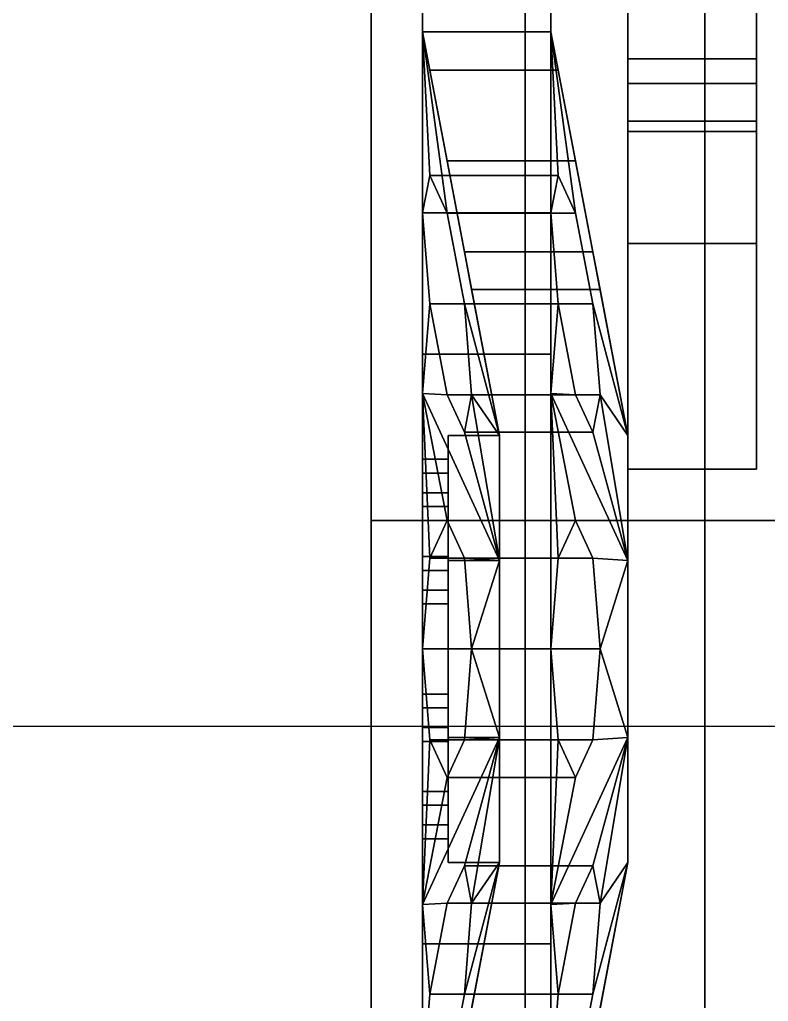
# Model space of a CAD drawing. Header units: millimetres. Extents: x -1 to 3, y -3 to 11.3.
# Drawn here: x 0.5432 to 0.8347, y -1.7672 to -1.385 of the extents above; entities that cross this region are included whole.
import ezdxf

# ---------------------------------------------------------------- set-up
doc = ezdxf.new("R2010")
doc.units = ezdxf.units.MM
for name, color, linetype in [('hansa_tent', 3, 'Continuous'), ('tent', 3, 'Continuous'), ('tracks', 3, 'Continuous'), ('wheels', 2, 'Continuous'), ('wheels_inner', 2, 'Continuous')]:
    doc.layers.add(name, color=color, linetype=linetype)

msp = doc.modelspace()

# ---------------------------------------------------------------- linework, layer by layer
for points in [[(0.9, 0.03, 1.7), (0.7, -1.16, 1.7), (0.7, -2.72, 1.7), (0.9, -2.65, 1.7)], [(0.7, -1.16, 1.34), (0.29, -1.16, 1.34), (0.29, -2.72, 1.34), (0.7, -2.72, 1.34)], [(0.7, -1.16, 1.7), (0.7, -1.16, 1.34), (0.7, -2.72, 1.34), (0.7, -2.72, 1.7)]]:
    msp.add_3dface(points)
at = {"layer": 'hansa_tent'}
for points in [[(-0.74, -1.25, 2.23), (-0.74, -1.66, 2.19), (0.74, -1.66, 2.19), (0.74, -1.25, 2.23)], [(0.74, -1.25, 2.23), (0.74, -1.66, 2.19), (0.81, -1.66, 2.17), (0.81, -1.25, 2.2)], [(0.81, -1.25, 2.2), (0.81, -1.66, 2.17), (0.86, -1.66, 2.09), (0.87, -1.25, 2.11)], [(0.74, -1.66, 2.19), (0.74, -2.03, 2.19), (-0.74, -2.03, 2.19), (-0.74, -1.66, 2.19)], [(0.81, -1.66, 2.17), (0.81, -2.03, 2.17), (0.74, -2.03, 2.19), (0.74, -1.66, 2.19)], [(0.86, -1.66, 2.09), (0.86, -2.03, 2.09), (0.81, -2.03, 2.17), (0.81, -1.66, 2.17)]]:
    msp.add_3dface(points, dxfattribs=at)
at = {"layer": 'tent'}
for points in [[(-0.74, -1.25, 2.23), (-0.74, -1.66, 2.19), (0.74, -1.66, 2.19), (0.74, -1.25, 2.23)], [(0.74, -1.25, 2.23), (0.74, -1.66, 2.19), (0.81, -1.66, 2.17), (0.81, -1.25, 2.2)], [(0.81, -1.25, 2.2), (0.81, -1.66, 2.17), (0.86, -1.66, 2.09), (0.87, -1.25, 2.11)], [(0.74, -1.66, 2.19), (0.74, -2.03, 2.19), (-0.74, -2.03, 2.19), (-0.74, -1.66, 2.19)], [(0.81, -1.66, 2.17), (0.81, -2.03, 2.17), (0.74, -2.03, 2.19), (0.74, -1.66, 2.19)], [(0.86, -1.66, 2.09), (0.86, -2.03, 2.09), (0.81, -2.03, 2.17), (0.81, -1.66, 2.17)]]:
    msp.add_3dface(points, dxfattribs=at)
at = {"layer": 'tracks'}
for points in [[(0.68, 0.22), (0.68, -1.58), (0.68, -1.58, 0.08), (0.68, 0.22, 0.08)], [(0.99, 0.22), (0.99, -1.58), (0.68, -1.58), (0.68, 0.22)], [(0.68, 0.22, 0.08), (0.68, -1.58, 0.08), (0.99, -1.58, 0.08), (0.99, 0.22, 0.08)], [(0.99, -2.03, 0.86), (0.99, -0.85, 0.79), (0.68, -0.85, 0.79), (0.68, -2.03, 0.86)], [(0.68, -2.03, 0.86), (0.68, -0.85, 0.79), (0.68, -0.85, 0.7), (0.68, -2.03, 0.77)], [(0.68, -2.03, 0.77), (0.68, -0.85, 0.7), (0.99, -0.85, 0.7), (0.99, -2.03, 0.77)], [(0.99, -1.58), (0.99, -2.03, 0.07), (0.68, -2.03, 0.07), (0.68, -1.58)], [(0.68, -1.58), (0.68, -2.03, 0.07), (0.68, -2.03, 0.15), (0.68, -1.58, 0.08)], [(0.68, -1.58, 0.08), (0.68, -2.03, 0.15), (0.99, -2.03, 0.15), (0.99, -1.58, 0.08)]]:
    msp.add_3dface(points, dxfattribs=at)
at = {"layer": 'wheels'}
for points in [[(0.7, -1.35284, 0.50481), (0.7, -1.35284, 0.27519), (0.7, -1.38979, 0.2905), (0.7, -1.38979, 0.4895)], [(0.7, -1.35284, 0.27519), (0.7, -1.51519, 0.11284), (0.7, -1.5305, 0.14979), (0.7, -1.38979, 0.2905)], [(0.75, -1.35284, 0.27519), (0.75, -1.51519, 0.11284), (0.7, -1.51519, 0.11284), (0.7, -1.35284, 0.27519)], [(0.7, -1.51519, 0.66716), (0.7, -1.35284, 0.50481), (0.7, -1.38979, 0.4895), (0.7, -1.5305, 0.63021)], [(0.75, -1.51519, 0.66716), (0.75, -1.35284, 0.50481), (0.7, -1.35284, 0.50481), (0.7, -1.51519, 0.66716)], [(0.75, -1.38979, 0.4895), (0.75, -1.38979, 0.2905), (0.75, -1.35284, 0.27519), (0.75, -1.35284, 0.50481)], [(0.75, -1.38979, 0.2905), (0.75, -1.5305, 0.14979), (0.75, -1.51519, 0.11284), (0.75, -1.35284, 0.27519)], [(0.75, -1.5305, 0.63021), (0.75, -1.38979, 0.4895), (0.75, -1.35284, 0.50481), (0.75, -1.51519, 0.66716)], [(0.7, -1.38979, 0.2905), (0.70959, -1.46029, 0.29101), (0.71634, -1.49565, 0.30565), (0.73, -1.54685, 0.35556)], [(0.70959, -1.44, 0.34), (0.7, -1.38979, 0.2905), (0.73, -1.54685, 0.35556), (0.71634, -1.47536, 0.35464)], [(0.7, -1.38979, 0.2905), (0.7, -1.38979, 0.2905), (0.70959, -1.44, 0.34), (0.70284, -1.40464, 0.35464)], [(0.7, -1.38979, 0.2905), (0.7, -1.38979, 0.2905), (0.70284, -1.40464, 0.35464), (0.7, -1.38979, 0.39)], [(0.70284, -1.44565, 0.25565), (0.70284, -1.44565, 0.25565), (0.70959, -1.46029, 0.29101), (0.7, -1.38979, 0.2905)], [(0.7, -1.46015, 0.22015), (0.7, -1.46015, 0.22015), (0.70284, -1.44565, 0.25565), (0.7, -1.38979, 0.2905)], [(0.70284, -1.40464, 0.42536), (0.70284, -1.40464, 0.42536), (0.70959, -1.44, 0.44), (0.7, -1.38979, 0.4895)], [(0.7, -1.38979, 0.4895), (0.70959, -1.44, 0.44), (0.71634, -1.47536, 0.42536), (0.73, -1.54685, 0.42444)], [(0.7, -1.38979, 0.39), (0.7, -1.38979, 0.39), (0.70284, -1.40464, 0.42536), (0.7, -1.38979, 0.4895)], [(0.75, -1.38979, 0.39), (0.75284, -1.40464, 0.42536), (0.70284, -1.40464, 0.42536), (0.7, -1.38979, 0.39)], [(0.75284, -1.40464, 0.35464), (0.75, -1.38979, 0.39), (0.7, -1.38979, 0.39), (0.70284, -1.40464, 0.35464)], [(0.70959, -1.46029, 0.48899), (0.7, -1.38979, 0.4895), (0.73, -1.54685, 0.42444), (0.71634, -1.49565, 0.47435)], [(0.7, -1.38979, 0.4895), (0.7, -1.38979, 0.4895), (0.70959, -1.46029, 0.48899), (0.70284, -1.44565, 0.52435)], [(0.7, -1.38979, 0.4895), (0.7, -1.38979, 0.4895), (0.70284, -1.44565, 0.52435), (0.7, -1.46015, 0.55985)], [(0.75959, -1.46029, 0.29101), (0.75, -1.38979, 0.2905), (0.78, -1.54685, 0.35556), (0.76634, -1.49565, 0.30565)], [(0.75, -1.38979, 0.2905), (0.75959, -1.44, 0.34), (0.76634, -1.47536, 0.35464), (0.78, -1.54685, 0.35556)], [(0.75284, -1.40464, 0.35464), (0.75959, -1.44, 0.34), (0.75959, -1.44, 0.34), (0.75, -1.38979, 0.2905)], [(0.75, -1.38979, 0.39), (0.75284, -1.40464, 0.35464), (0.75284, -1.40464, 0.35464), (0.75, -1.38979, 0.2905)], [(0.75, -1.38979, 0.2905), (0.75959, -1.46029, 0.29101), (0.75959, -1.46029, 0.29101), (0.75284, -1.44565, 0.25565)], [(0.75, -1.38979, 0.2905), (0.75284, -1.44565, 0.25565), (0.75284, -1.44565, 0.25565), (0.75, -1.46015, 0.22015)], [(0.75, -1.38979, 0.4895), (0.75959, -1.44, 0.44), (0.75959, -1.44, 0.44), (0.75284, -1.40464, 0.42536)], [(0.75959, -1.44, 0.44), (0.75, -1.38979, 0.4895), (0.78, -1.54685, 0.42444), (0.76634, -1.47536, 0.42536)], [(0.75, -1.38979, 0.4895), (0.75284, -1.40464, 0.42536), (0.75284, -1.40464, 0.42536), (0.75, -1.38979, 0.39)], [(0.75, -1.38979, 0.4895), (0.75959, -1.46029, 0.48899), (0.76634, -1.49565, 0.47435), (0.78, -1.54685, 0.42444)], [(0.75284, -1.44565, 0.52435), (0.75959, -1.46029, 0.48899), (0.75959, -1.46029, 0.48899), (0.75, -1.38979, 0.4895)], [(0.75, -1.46015, 0.55985), (0.75284, -1.44565, 0.52435), (0.75284, -1.44565, 0.52435), (0.75, -1.38979, 0.4895)], [(0.75284, -1.40464, 0.42536), (0.75959, -1.44, 0.44), (0.70959, -1.44, 0.44), (0.70284, -1.40464, 0.42536)], [(0.75959, -1.44, 0.34), (0.75284, -1.40464, 0.35464), (0.70284, -1.40464, 0.35464), (0.70959, -1.44, 0.34)], [(0.76634, -1.47536, 0.35464), (0.75959, -1.44, 0.34), (0.70959, -1.44, 0.34), (0.71634, -1.47536, 0.35464)], [(0.75959, -1.44, 0.44), (0.76634, -1.47536, 0.42536), (0.71634, -1.47536, 0.42536), (0.70959, -1.44, 0.44)], [(0.75, -1.46015, 0.22015), (0.75284, -1.44565, 0.25565), (0.70284, -1.44565, 0.25565), (0.7, -1.46015, 0.22015)], [(0.75284, -1.44565, 0.52435), (0.75, -1.46015, 0.55985), (0.7, -1.46015, 0.55985), (0.70284, -1.44565, 0.52435)], [(0.75284, -1.44565, 0.25565), (0.75959, -1.46029, 0.29101), (0.70959, -1.46029, 0.29101), (0.70284, -1.44565, 0.25565)], [(0.75959, -1.46029, 0.48899), (0.75284, -1.44565, 0.52435), (0.70284, -1.44565, 0.52435), (0.70959, -1.46029, 0.48899)], [(0.7, -1.5305, 0.14979), (0.7, -1.5305, 0.14979), (0.70284, -1.49565, 0.20565), (0.7, -1.46015, 0.22015)], [(0.75284, -1.49565, 0.20565), (0.75, -1.46015, 0.22015), (0.7, -1.46015, 0.22015), (0.70284, -1.49565, 0.20565)], [(0.7, -1.46015, 0.55985), (0.7, -1.46015, 0.55985), (0.70284, -1.49565, 0.57435), (0.7, -1.5305, 0.63021)], [(0.75, -1.46015, 0.55985), (0.75284, -1.49565, 0.57435), (0.70284, -1.49565, 0.57435), (0.7, -1.46015, 0.55985)], [(0.75959, -1.46029, 0.29101), (0.76634, -1.49565, 0.30565), (0.71634, -1.49565, 0.30565), (0.70959, -1.46029, 0.29101)], [(0.76634, -1.49565, 0.47435), (0.75959, -1.46029, 0.48899), (0.70959, -1.46029, 0.48899), (0.71634, -1.49565, 0.47435)], [(0.75, -1.46015, 0.22015), (0.75284, -1.49565, 0.20565), (0.75284, -1.49565, 0.20565), (0.75, -1.5305, 0.14979)], [(0.75, -1.5305, 0.63021), (0.75284, -1.49565, 0.57435), (0.75284, -1.49565, 0.57435), (0.75, -1.46015, 0.55985)], [(0.71914, -1.49, 0.39), (0.71914, -1.49, 0.39), (0.71634, -1.47536, 0.35464), (0.73, -1.54685, 0.35556)], [(0.71634, -1.47536, 0.42536), (0.71634, -1.47536, 0.42536), (0.71914, -1.49, 0.39), (0.73, -1.54685, 0.42444)], [(0.76914, -1.49, 0.39), (0.76634, -1.47536, 0.35464), (0.71634, -1.47536, 0.35464), (0.71914, -1.49, 0.39)], [(0.76634, -1.47536, 0.42536), (0.76914, -1.49, 0.39), (0.71914, -1.49, 0.39), (0.71634, -1.47536, 0.42536)], [(0.76634, -1.47536, 0.35464), (0.76914, -1.49, 0.39), (0.76914, -1.49, 0.39), (0.78, -1.54685, 0.35556)], [(0.76634, -1.47536, 0.42536), (0.78, -1.54685, 0.42444), (0.78, -1.54685, 0.42444), (0.76914, -1.49, 0.39)], [(0.71914, -1.49, 0.39), (0.71914, -1.49, 0.39), (0.73, -1.54685, 0.35556), (0.73, -1.54685, 0.42444)], [(0.76914, -1.49, 0.39), (0.78, -1.54685, 0.42444), (0.78, -1.54685, 0.42444), (0.78, -1.54685, 0.35556)], [(0.7, -1.5305, 0.14979), (0.7, -1.5305, 0.14979), (0.70959, -1.53101, 0.22029), (0.70284, -1.49565, 0.20565)], [(0.70284, -1.49565, 0.57435), (0.70284, -1.49565, 0.57435), (0.70959, -1.53101, 0.55971), (0.7, -1.5305, 0.63021)], [(0.75959, -1.53101, 0.22029), (0.75284, -1.49565, 0.20565), (0.70284, -1.49565, 0.20565), (0.70959, -1.53101, 0.22029)], [(0.75284, -1.49565, 0.57435), (0.75959, -1.53101, 0.55971), (0.70959, -1.53101, 0.55971), (0.70284, -1.49565, 0.57435)], [(0.71634, -1.49565, 0.30565), (0.71634, -1.49565, 0.30565), (0.71914, -1.53101, 0.29101), (0.73, -1.54685, 0.35556)], [(0.76634, -1.49565, 0.30565), (0.76914, -1.53101, 0.29101), (0.71914, -1.53101, 0.29101), (0.71634, -1.49565, 0.30565)], [(0.71914, -1.53101, 0.48899), (0.71914, -1.53101, 0.48899), (0.71634, -1.49565, 0.47435), (0.73, -1.54685, 0.42444)], [(0.76914, -1.53101, 0.48899), (0.76634, -1.49565, 0.47435), (0.71634, -1.49565, 0.47435), (0.71914, -1.53101, 0.48899)], [(0.75284, -1.49565, 0.20565), (0.75959, -1.53101, 0.22029), (0.75959, -1.53101, 0.22029), (0.75, -1.5305, 0.14979)], [(0.75, -1.5305, 0.63021), (0.75959, -1.53101, 0.55971), (0.75959, -1.53101, 0.55971), (0.75284, -1.49565, 0.57435)], [(0.76634, -1.49565, 0.30565), (0.78, -1.54685, 0.35556), (0.78, -1.54685, 0.35556), (0.76914, -1.53101, 0.29101)], [(0.76634, -1.49565, 0.47435), (0.76914, -1.53101, 0.48899), (0.76914, -1.53101, 0.48899), (0.78, -1.54685, 0.42444)], [(0.7, -1.51519, 0.11284), (0.7, -1.74481, 0.11284), (0.7, -1.7295, 0.14979), (0.7, -1.5305, 0.14979)], [(0.75, -1.51519, 0.11284), (0.75, -1.74481, 0.11284), (0.7, -1.74481, 0.11284), (0.7, -1.51519, 0.11284)], [(0.75, -1.74481, 0.66716), (0.75, -1.51519, 0.66716), (0.7, -1.51519, 0.66716), (0.7, -1.74481, 0.66716)], [(0.7, -1.74481, 0.66716), (0.7, -1.51519, 0.66716), (0.7, -1.5305, 0.63021), (0.7, -1.7295, 0.63021)], [(0.75, -1.5305, 0.14979), (0.75, -1.7295, 0.14979), (0.75, -1.74481, 0.11284), (0.75, -1.51519, 0.11284)], [(0.75, -1.7295, 0.63021), (0.75, -1.5305, 0.63021), (0.75, -1.51519, 0.66716), (0.75, -1.74481, 0.66716)], [(0.70284, -1.59464, 0.16464), (0.70284, -1.59464, 0.16464), (0.70959, -1.58, 0.2), (0.7, -1.5305, 0.14979)], [(0.7, -1.5305, 0.14979), (0.70959, -1.58, 0.2), (0.71634, -1.59464, 0.23536), (0.73, -1.59556, 0.30685)], [(0.7, -1.63, 0.14979), (0.7, -1.63, 0.14979), (0.70284, -1.59464, 0.16464), (0.7, -1.5305, 0.14979)], [(0.70959, -1.53101, 0.22029), (0.7, -1.5305, 0.14979), (0.73, -1.59556, 0.30685), (0.71634, -1.54565, 0.25565)], [(0.7, -1.5305, 0.63021), (0.70959, -1.53101, 0.55971), (0.71634, -1.54565, 0.52435), (0.73, -1.59556, 0.47315)], [(0.7, -1.5305, 0.63021), (0.7, -1.5305, 0.63021), (0.70284, -1.59464, 0.61536), (0.7, -1.63, 0.63021)], [(0.7, -1.5305, 0.63021), (0.7, -1.5305, 0.63021), (0.70959, -1.58, 0.58), (0.70284, -1.59464, 0.61536)], [(0.70959, -1.58, 0.58), (0.7, -1.5305, 0.63021), (0.73, -1.59556, 0.47315), (0.71634, -1.59464, 0.54464)], [(0.76634, -1.54565, 0.25565), (0.75959, -1.53101, 0.22029), (0.70959, -1.53101, 0.22029), (0.71634, -1.54565, 0.25565)], [(0.75959, -1.53101, 0.55971), (0.76634, -1.54565, 0.52435), (0.71634, -1.54565, 0.52435), (0.70959, -1.53101, 0.55971)], [(0.71914, -1.53101, 0.29101), (0.71914, -1.53101, 0.29101), (0.71634, -1.54565, 0.25565), (0.73, -1.59556, 0.30685)], [(0.76914, -1.53101, 0.29101), (0.76634, -1.54565, 0.25565), (0.71634, -1.54565, 0.25565), (0.71914, -1.53101, 0.29101)], [(0.71634, -1.54565, 0.52435), (0.71634, -1.54565, 0.52435), (0.71914, -1.53101, 0.48899), (0.73, -1.59556, 0.47315)], [(0.76634, -1.54565, 0.52435), (0.76914, -1.53101, 0.48899), (0.71914, -1.53101, 0.48899), (0.71634, -1.54565, 0.52435)], [(0.71914, -1.53101, 0.29101), (0.71914, -1.53101, 0.29101), (0.73, -1.59556, 0.30685), (0.73, -1.54685, 0.35556)], [(0.71914, -1.53101, 0.48899), (0.71914, -1.53101, 0.48899), (0.73, -1.54685, 0.42444), (0.73, -1.59556, 0.47315)], [(0.75, -1.5305, 0.14979), (0.75959, -1.58, 0.2), (0.75959, -1.58, 0.2), (0.75284, -1.59464, 0.16464)], [(0.75959, -1.58, 0.2), (0.75, -1.5305, 0.14979), (0.78, -1.59556, 0.30685), (0.76634, -1.59464, 0.23536)], [(0.75, -1.5305, 0.14979), (0.75284, -1.59464, 0.16464), (0.75284, -1.59464, 0.16464), (0.75, -1.63, 0.14979)], [(0.75, -1.5305, 0.14979), (0.75959, -1.53101, 0.22029), (0.76634, -1.54565, 0.25565), (0.78, -1.59556, 0.30685)], [(0.75959, -1.53101, 0.55971), (0.75, -1.5305, 0.63021), (0.78, -1.59556, 0.47315), (0.76634, -1.54565, 0.52435)], [(0.75, -1.63, 0.63021), (0.75284, -1.59464, 0.61536), (0.75284, -1.59464, 0.61536), (0.75, -1.5305, 0.63021)], [(0.75284, -1.59464, 0.61536), (0.75959, -1.58, 0.58), (0.75959, -1.58, 0.58), (0.75, -1.5305, 0.63021)], [(0.75, -1.5305, 0.63021), (0.75959, -1.58, 0.58), (0.76634, -1.59464, 0.54464), (0.78, -1.59556, 0.47315)], [(0.76634, -1.54565, 0.25565), (0.76914, -1.53101, 0.29101), (0.76914, -1.53101, 0.29101), (0.78, -1.59556, 0.30685)], [(0.76634, -1.54565, 0.52435), (0.78, -1.59556, 0.47315), (0.78, -1.59556, 0.47315), (0.76914, -1.53101, 0.48899)], [(0.76914, -1.53101, 0.29101), (0.78, -1.54685, 0.35556), (0.78, -1.54685, 0.35556), (0.78, -1.59556, 0.30685)], [(0.76914, -1.53101, 0.48899), (0.78, -1.59556, 0.47315), (0.78, -1.59556, 0.47315), (0.78, -1.54685, 0.42444)], [(0.73, -1.54685, 0.35556), (0.73, -1.59556, 0.30685), (0.71, -1.59556, 0.30685), (0.71, -1.54685, 0.35556)], [(0.71, -1.54685, 0.35556), (0.71, -1.59556, 0.30685), (0.71, -1.59939, 0.31609), (0.71, -1.55609, 0.35939)], [(0.73, -1.59556, 0.47315), (0.73, -1.54685, 0.42444), (0.71, -1.54685, 0.42444), (0.71, -1.59556, 0.47315)], [(0.73, -1.54685, 0.42444), (0.73, -1.54685, 0.35556), (0.71, -1.54685, 0.35556), (0.71, -1.54685, 0.42444)], [(0.71, -1.59556, 0.47315), (0.71, -1.54685, 0.42444), (0.71, -1.55609, 0.42061), (0.71, -1.59939, 0.46391)], [(0.71, -1.54685, 0.42444), (0.71, -1.54685, 0.35556), (0.71, -1.55609, 0.35939), (0.71, -1.55609, 0.42061)], [(0.7, -1.57457, 0.41296), (0.7, -1.56916, 0.42603), (0.7, -1.55609, 0.42061), (0.7, -1.5615, 0.40755)], [(0.71, -1.55609, 0.42061), (0.71, -1.5615, 0.40755), (0.7, -1.5615, 0.40755), (0.7, -1.55609, 0.42061)], [(0.71, -1.56916, 0.42603), (0.71, -1.55609, 0.42061), (0.7, -1.55609, 0.42061), (0.7, -1.56916, 0.42603)], [(0.71, -1.5615, 0.37245), (0.71, -1.55609, 0.35939), (0.7, -1.55609, 0.35939), (0.7, -1.5615, 0.37245)], [(0.7, -1.57457, 0.36704), (0.7, -1.5615, 0.37245), (0.7, -1.55609, 0.35939), (0.7, -1.56916, 0.35397)], [(0.71, -1.55609, 0.35939), (0.71, -1.56916, 0.35397), (0.7, -1.56916, 0.35397), (0.7, -1.55609, 0.35939)], [(0.71, -1.55609, 0.35939), (0.71, -1.59939, 0.31609), (0.71, -1.59397, 0.32916), (0.71, -1.56916, 0.35397)], [(0.71, -1.59939, 0.46391), (0.71, -1.55609, 0.42061), (0.71, -1.56916, 0.42603), (0.71, -1.59397, 0.45084)], [(0.71, -1.55609, 0.42061), (0.71, -1.55609, 0.35939), (0.71, -1.5615, 0.37245), (0.71, -1.5615, 0.40755)], [(0.71, -1.5615, 0.40755), (0.71, -1.57457, 0.41296), (0.7, -1.57457, 0.41296), (0.7, -1.5615, 0.40755)], [(0.71, -1.57457, 0.36704), (0.71, -1.5615, 0.37245), (0.7, -1.5615, 0.37245), (0.7, -1.57457, 0.36704)], [(0.71, -1.5615, 0.40755), (0.71, -1.5615, 0.37245), (0.71, -1.57457, 0.36704), (0.71, -1.57457, 0.41296)], [(0.71, -1.57457, 0.41296), (0.71, -1.56916, 0.42603), (0.7, -1.56916, 0.42603), (0.7, -1.57457, 0.41296)], [(0.71, -1.56916, 0.35397), (0.71, -1.57457, 0.36704), (0.7, -1.57457, 0.36704), (0.7, -1.56916, 0.35397)], [(0.71, -1.56916, 0.35397), (0.71, -1.59397, 0.32916), (0.71, -1.60704, 0.33457), (0.71, -1.57457, 0.36704)], [(0.71, -1.59397, 0.45084), (0.71, -1.56916, 0.42603), (0.71, -1.57457, 0.41296), (0.71, -1.60704, 0.44543)], [(0.71, -1.68543, 0.36704), (0.71, -1.60704, 0.44543), (0.71, -1.57457, 0.41296), (0.71, -1.65296, 0.33457)], [(0.71, -1.65296, 0.33457), (0.71, -1.57457, 0.41296), (0.71, -1.57457, 0.36704), (0.71, -1.60704, 0.33457)], [(0.75284, -1.59464, 0.16464), (0.75959, -1.58, 0.2), (0.70959, -1.58, 0.2), (0.70284, -1.59464, 0.16464)], [(0.75959, -1.58, 0.58), (0.75284, -1.59464, 0.61536), (0.70284, -1.59464, 0.61536), (0.70959, -1.58, 0.58)], [(0.75959, -1.58, 0.2), (0.76634, -1.59464, 0.23536), (0.71634, -1.59464, 0.23536), (0.70959, -1.58, 0.2)], [(0.76634, -1.59464, 0.54464), (0.75959, -1.58, 0.58), (0.70959, -1.58, 0.58), (0.71634, -1.59464, 0.54464)], [(0.7, -1.60704, 0.33457), (0.7, -1.59397, 0.32916), (0.7, -1.59939, 0.31609), (0.7, -1.61245, 0.3215)], [(0.71, -1.60704, 0.33457), (0.71, -1.59397, 0.32916), (0.7, -1.59397, 0.32916), (0.7, -1.60704, 0.33457)], [(0.71, -1.59397, 0.32916), (0.71, -1.59939, 0.31609), (0.7, -1.59939, 0.31609), (0.7, -1.59397, 0.32916)], [(0.71, -1.59939, 0.46391), (0.71, -1.59397, 0.45084), (0.7, -1.59397, 0.45084), (0.7, -1.59939, 0.46391)], [(0.71, -1.59397, 0.45084), (0.71, -1.60704, 0.44543), (0.7, -1.60704, 0.44543), (0.7, -1.59397, 0.45084)], [(0.7, -1.60704, 0.44543), (0.7, -1.61245, 0.4585), (0.7, -1.59939, 0.46391), (0.7, -1.59397, 0.45084)], [(0.75, -1.63, 0.14979), (0.75284, -1.59464, 0.16464), (0.70284, -1.59464, 0.16464), (0.7, -1.63, 0.14979)], [(0.75284, -1.59464, 0.61536), (0.75, -1.63, 0.63021), (0.7, -1.63, 0.63021), (0.70284, -1.59464, 0.61536)], [(0.73, -1.59556, 0.30685), (0.73, -1.66444, 0.30685), (0.71, -1.66444, 0.30685), (0.71, -1.59556, 0.30685)], [(0.71, -1.59556, 0.30685), (0.71, -1.66444, 0.30685), (0.71, -1.66061, 0.31609), (0.71, -1.59939, 0.31609)], [(0.73, -1.66444, 0.47315), (0.73, -1.59556, 0.47315), (0.71, -1.59556, 0.47315), (0.71, -1.66444, 0.47315)], [(0.71, -1.66444, 0.47315), (0.71, -1.59556, 0.47315), (0.71, -1.59939, 0.46391), (0.71, -1.66061, 0.46391)], [(0.71634, -1.59464, 0.23536), (0.71634, -1.59464, 0.23536), (0.71914, -1.63, 0.25), (0.73, -1.59556, 0.30685)], [(0.76634, -1.59464, 0.23536), (0.76914, -1.63, 0.25), (0.71914, -1.63, 0.25), (0.71634, -1.59464, 0.23536)], [(0.76914, -1.63, 0.53), (0.76634, -1.59464, 0.54464), (0.71634, -1.59464, 0.54464), (0.71914, -1.63, 0.53)], [(0.71914, -1.63, 0.53), (0.71914, -1.63, 0.53), (0.71634, -1.59464, 0.54464), (0.73, -1.59556, 0.47315)], [(0.71914, -1.63, 0.25), (0.71914, -1.63, 0.25), (0.73, -1.66444, 0.30685), (0.73, -1.59556, 0.30685)], [(0.71914, -1.63, 0.53), (0.71914, -1.63, 0.53), (0.73, -1.59556, 0.47315), (0.73, -1.66444, 0.47315)], [(0.76634, -1.59464, 0.23536), (0.78, -1.59556, 0.30685), (0.78, -1.59556, 0.30685), (0.76914, -1.63, 0.25)], [(0.76634, -1.59464, 0.54464), (0.76914, -1.63, 0.53), (0.76914, -1.63, 0.53), (0.78, -1.59556, 0.47315)], [(0.76914, -1.63, 0.25), (0.78, -1.59556, 0.30685), (0.78, -1.59556, 0.30685), (0.78, -1.66444, 0.30685)], [(0.76914, -1.63, 0.53), (0.78, -1.66444, 0.47315), (0.78, -1.66444, 0.47315), (0.78, -1.59556, 0.47315)], [(0.71, -1.59939, 0.31609), (0.71, -1.61245, 0.3215), (0.7, -1.61245, 0.3215), (0.7, -1.59939, 0.31609)], [(0.71, -1.61245, 0.4585), (0.71, -1.59939, 0.46391), (0.7, -1.59939, 0.46391), (0.7, -1.61245, 0.4585)], [(0.71, -1.59939, 0.31609), (0.71, -1.66061, 0.31609), (0.71, -1.64755, 0.3215), (0.71, -1.61245, 0.3215)], [(0.71, -1.66061, 0.46391), (0.71, -1.59939, 0.46391), (0.71, -1.61245, 0.4585), (0.71, -1.64755, 0.4585)], [(0.71, -1.61245, 0.3215), (0.71, -1.60704, 0.33457), (0.7, -1.60704, 0.33457), (0.7, -1.61245, 0.3215)], [(0.71, -1.60704, 0.44543), (0.71, -1.61245, 0.4585), (0.7, -1.61245, 0.4585), (0.7, -1.60704, 0.44543)], [(0.71, -1.61245, 0.3215), (0.71, -1.64755, 0.3215), (0.71, -1.65296, 0.33457), (0.71, -1.60704, 0.33457)], [(0.71, -1.64755, 0.4585), (0.71, -1.61245, 0.4585), (0.71, -1.60704, 0.44543), (0.71, -1.65296, 0.44543)], [(0.71, -1.68543, 0.41296), (0.71, -1.65296, 0.44543), (0.71, -1.60704, 0.44543), (0.71, -1.68543, 0.36704)], [(0.7, -1.7295, 0.14979), (0.7, -1.7295, 0.14979), (0.70284, -1.66536, 0.16464), (0.7, -1.63, 0.14979)], [(0.75284, -1.66536, 0.16464), (0.75, -1.63, 0.14979), (0.7, -1.63, 0.14979), (0.70284, -1.66536, 0.16464)], [(0.75, -1.63, 0.63021), (0.75284, -1.66536, 0.61536), (0.70284, -1.66536, 0.61536), (0.7, -1.63, 0.63021)], [(0.7, -1.63, 0.63021), (0.7, -1.63, 0.63021), (0.70284, -1.66536, 0.61536), (0.7, -1.7295, 0.63021)], [(0.71914, -1.63, 0.25), (0.71914, -1.63, 0.25), (0.71634, -1.66536, 0.23536), (0.73, -1.66444, 0.30685)], [(0.76914, -1.63, 0.25), (0.76634, -1.66536, 0.23536), (0.71634, -1.66536, 0.23536), (0.71914, -1.63, 0.25)], [(0.76634, -1.66536, 0.54464), (0.76914, -1.63, 0.53), (0.71914, -1.63, 0.53), (0.71634, -1.66536, 0.54464)], [(0.71634, -1.66536, 0.54464), (0.71634, -1.66536, 0.54464), (0.71914, -1.63, 0.53), (0.73, -1.66444, 0.47315)], [(0.75, -1.63, 0.14979), (0.75284, -1.66536, 0.16464), (0.75284, -1.66536, 0.16464), (0.75, -1.7295, 0.14979)], [(0.75, -1.7295, 0.63021), (0.75284, -1.66536, 0.61536), (0.75284, -1.66536, 0.61536), (0.75, -1.63, 0.63021)], [(0.76634, -1.66536, 0.23536), (0.76914, -1.63, 0.25), (0.76914, -1.63, 0.25), (0.78, -1.66444, 0.30685)], [(0.76634, -1.66536, 0.54464), (0.78, -1.66444, 0.47315), (0.78, -1.66444, 0.47315), (0.76914, -1.63, 0.53)], [(0.7, -1.65296, 0.33457), (0.7, -1.64755, 0.3215), (0.7, -1.66061, 0.31609), (0.7, -1.66603, 0.32916)], [(0.71, -1.65296, 0.33457), (0.71, -1.64755, 0.3215), (0.7, -1.64755, 0.3215), (0.7, -1.65296, 0.33457)], [(0.71, -1.64755, 0.3215), (0.71, -1.66061, 0.31609), (0.7, -1.66061, 0.31609), (0.7, -1.64755, 0.3215)], [(0.7, -1.65296, 0.44543), (0.7, -1.66603, 0.45084), (0.7, -1.66061, 0.46391), (0.7, -1.64755, 0.4585)], [(0.71, -1.64755, 0.4585), (0.71, -1.65296, 0.44543), (0.7, -1.65296, 0.44543), (0.7, -1.64755, 0.4585)], [(0.71, -1.66061, 0.46391), (0.71, -1.64755, 0.4585), (0.7, -1.64755, 0.4585), (0.7, -1.66061, 0.46391)], [(0.71, -1.66603, 0.32916), (0.71, -1.65296, 0.33457), (0.7, -1.65296, 0.33457), (0.7, -1.66603, 0.32916)], [(0.71, -1.65296, 0.44543), (0.71, -1.66603, 0.45084), (0.7, -1.66603, 0.45084), (0.7, -1.65296, 0.44543)], [(0.71, -1.66603, 0.32916), (0.71, -1.69084, 0.35397), (0.71, -1.68543, 0.36704), (0.71, -1.65296, 0.33457)], [(0.71, -1.69084, 0.42603), (0.71, -1.66603, 0.45084), (0.71, -1.65296, 0.44543), (0.71, -1.68543, 0.41296)], [(0.71, -1.66061, 0.31609), (0.71, -1.66603, 0.32916), (0.7, -1.66603, 0.32916), (0.7, -1.66061, 0.31609)], [(0.71, -1.66603, 0.45084), (0.71, -1.66061, 0.46391), (0.7, -1.66061, 0.46391), (0.7, -1.66603, 0.45084)], [(0.71, -1.66061, 0.31609), (0.71, -1.70391, 0.35939), (0.71, -1.69084, 0.35397), (0.71, -1.66603, 0.32916)], [(0.71, -1.66444, 0.30685), (0.71, -1.71315, 0.35556), (0.71, -1.70391, 0.35939), (0.71, -1.66061, 0.31609)], [(0.71, -1.70391, 0.42061), (0.71, -1.66061, 0.46391), (0.71, -1.66603, 0.45084), (0.71, -1.69084, 0.42603)], [(0.71, -1.71315, 0.42444), (0.71, -1.66444, 0.47315), (0.71, -1.66061, 0.46391), (0.71, -1.70391, 0.42061)], [(0.7, -1.7295, 0.14979), (0.70959, -1.72899, 0.22029), (0.71634, -1.71435, 0.25565), (0.73, -1.66444, 0.30685)], [(0.70959, -1.68, 0.2), (0.7, -1.7295, 0.14979), (0.73, -1.66444, 0.30685), (0.71634, -1.66536, 0.23536)], [(0.70959, -1.72899, 0.55971), (0.7, -1.7295, 0.63021), (0.73, -1.66444, 0.47315), (0.71634, -1.71435, 0.52435)], [(0.7, -1.7295, 0.63021), (0.70959, -1.68, 0.58), (0.71634, -1.66536, 0.54464), (0.73, -1.66444, 0.47315)], [(0.7, -1.7295, 0.14979), (0.7, -1.7295, 0.14979), (0.70959, -1.68, 0.2), (0.70284, -1.66536, 0.16464)], [(0.70284, -1.66536, 0.61536), (0.70284, -1.66536, 0.61536), (0.70959, -1.68, 0.58), (0.7, -1.7295, 0.63021)], [(0.75959, -1.68, 0.2), (0.75284, -1.66536, 0.16464), (0.70284, -1.66536, 0.16464), (0.70959, -1.68, 0.2)], [(0.75284, -1.66536, 0.61536), (0.75959, -1.68, 0.58), (0.70959, -1.68, 0.58), (0.70284, -1.66536, 0.61536)], [(0.76634, -1.66536, 0.23536), (0.75959, -1.68, 0.2), (0.70959, -1.68, 0.2), (0.71634, -1.66536, 0.23536)], [(0.75959, -1.68, 0.58), (0.76634, -1.66536, 0.54464), (0.71634, -1.66536, 0.54464), (0.70959, -1.68, 0.58)], [(0.73, -1.66444, 0.30685), (0.73, -1.71315, 0.35556), (0.71, -1.71315, 0.35556), (0.71, -1.66444, 0.30685)], [(0.73, -1.71315, 0.42444), (0.73, -1.66444, 0.47315), (0.71, -1.66444, 0.47315), (0.71, -1.71315, 0.42444)], [(0.71634, -1.71435, 0.25565), (0.71634, -1.71435, 0.25565), (0.71914, -1.72899, 0.29101), (0.73, -1.66444, 0.30685)], [(0.71914, -1.72899, 0.48899), (0.71914, -1.72899, 0.48899), (0.71634, -1.71435, 0.52435), (0.73, -1.66444, 0.47315)], [(0.71914, -1.72899, 0.29101), (0.71914, -1.72899, 0.29101), (0.73, -1.71315, 0.35556), (0.73, -1.66444, 0.30685)], [(0.71914, -1.72899, 0.48899), (0.71914, -1.72899, 0.48899), (0.73, -1.66444, 0.47315), (0.73, -1.71315, 0.42444)], [(0.75959, -1.72899, 0.22029), (0.75, -1.7295, 0.14979), (0.78, -1.66444, 0.30685), (0.76634, -1.71435, 0.25565)], [(0.75, -1.7295, 0.14979), (0.75959, -1.68, 0.2), (0.76634, -1.66536, 0.23536), (0.78, -1.66444, 0.30685)], [(0.75, -1.7295, 0.63021), (0.75959, -1.72899, 0.55971), (0.76634, -1.71435, 0.52435), (0.78, -1.66444, 0.47315)], [(0.75959, -1.68, 0.58), (0.75, -1.7295, 0.63021), (0.78, -1.66444, 0.47315), (0.76634, -1.66536, 0.54464)], [(0.75284, -1.66536, 0.16464), (0.75959, -1.68, 0.2), (0.75959, -1.68, 0.2), (0.75, -1.7295, 0.14979)], [(0.75, -1.7295, 0.63021), (0.75959, -1.68, 0.58), (0.75959, -1.68, 0.58), (0.75284, -1.66536, 0.61536)], [(0.76634, -1.71435, 0.25565), (0.78, -1.66444, 0.30685), (0.78, -1.66444, 0.30685), (0.76914, -1.72899, 0.29101)], [(0.76634, -1.71435, 0.52435), (0.76914, -1.72899, 0.48899), (0.76914, -1.72899, 0.48899), (0.78, -1.66444, 0.47315)], [(0.76914, -1.72899, 0.29101), (0.78, -1.66444, 0.30685), (0.78, -1.66444, 0.30685), (0.78, -1.71315, 0.35556)], [(0.76914, -1.72899, 0.48899), (0.78, -1.71315, 0.42444), (0.78, -1.71315, 0.42444), (0.78, -1.66444, 0.47315)], [(0.7, -1.68543, 0.36704), (0.7, -1.69084, 0.35397), (0.7, -1.70391, 0.35939), (0.7, -1.6985, 0.37245)], [(0.71, -1.68543, 0.36704), (0.71, -1.69084, 0.35397), (0.7, -1.69084, 0.35397), (0.7, -1.68543, 0.36704)], [(0.71, -1.6985, 0.37245), (0.71, -1.68543, 0.36704), (0.7, -1.68543, 0.36704), (0.7, -1.6985, 0.37245)], [(0.7, -1.68543, 0.41296), (0.7, -1.6985, 0.40755), (0.7, -1.70391, 0.42061), (0.7, -1.69084, 0.42603)], [(0.71, -1.68543, 0.41296), (0.71, -1.6985, 0.40755), (0.7, -1.6985, 0.40755), (0.7, -1.68543, 0.41296)], [(0.71, -1.69084, 0.42603), (0.71, -1.68543, 0.41296), (0.7, -1.68543, 0.41296), (0.7, -1.69084, 0.42603)], [(0.71, -1.6985, 0.37245), (0.71, -1.6985, 0.40755), (0.71, -1.68543, 0.41296), (0.71, -1.68543, 0.36704)], [(0.71, -1.69084, 0.35397), (0.71, -1.70391, 0.35939), (0.7, -1.70391, 0.35939), (0.7, -1.69084, 0.35397)], [(0.71, -1.70391, 0.42061), (0.71, -1.69084, 0.42603), (0.7, -1.69084, 0.42603), (0.7, -1.70391, 0.42061)], [(0.71, -1.70391, 0.35939), (0.71, -1.6985, 0.37245), (0.7, -1.6985, 0.37245), (0.7, -1.70391, 0.35939)], [(0.71, -1.6985, 0.40755), (0.71, -1.70391, 0.42061), (0.7, -1.70391, 0.42061), (0.7, -1.6985, 0.40755)], [(0.71, -1.70391, 0.35939), (0.71, -1.70391, 0.42061), (0.71, -1.6985, 0.40755), (0.71, -1.6985, 0.37245)], [(0.71, -1.71315, 0.35556), (0.71, -1.71315, 0.42444), (0.71, -1.70391, 0.42061), (0.71, -1.70391, 0.35939)], [(0.7, -1.87021, 0.2905), (0.70959, -1.82, 0.34), (0.71634, -1.78464, 0.35464), (0.73, -1.71315, 0.35556)], [(0.70959, -1.79971, 0.29101), (0.7, -1.87021, 0.2905), (0.73, -1.71315, 0.35556), (0.71634, -1.76435, 0.30565)], [(0.7, -1.87021, 0.4895), (0.70959, -1.79971, 0.48899), (0.71634, -1.76435, 0.47435), (0.73, -1.71315, 0.42444)], [(0.70959, -1.82, 0.44), (0.7, -1.87021, 0.4895), (0.73, -1.71315, 0.42444), (0.71634, -1.78464, 0.42536)], [(0.75959, -1.72899, 0.22029), (0.76634, -1.71435, 0.25565), (0.71634, -1.71435, 0.25565), (0.70959, -1.72899, 0.22029)], [(0.76634, -1.71435, 0.52435), (0.75959, -1.72899, 0.55971), (0.70959, -1.72899, 0.55971), (0.71634, -1.71435, 0.52435)], [(0.73, -1.71315, 0.35556), (0.73, -1.71315, 0.42444), (0.71, -1.71315, 0.42444), (0.71, -1.71315, 0.35556)], [(0.71914, -1.72899, 0.29101), (0.71914, -1.72899, 0.29101), (0.71634, -1.76435, 0.30565), (0.73, -1.71315, 0.35556)], [(0.71634, -1.76435, 0.47435), (0.71634, -1.76435, 0.47435), (0.71914, -1.72899, 0.48899), (0.73, -1.71315, 0.42444)], [(0.71914, -1.77, 0.39), (0.71914, -1.77, 0.39), (0.71634, -1.78464, 0.42536), (0.73, -1.71315, 0.42444)], [(0.71634, -1.78464, 0.35464), (0.71634, -1.78464, 0.35464), (0.71914, -1.77, 0.39), (0.73, -1.71315, 0.35556)], [(0.76634, -1.71435, 0.25565), (0.76914, -1.72899, 0.29101), (0.71914, -1.72899, 0.29101), (0.71634, -1.71435, 0.25565)], [(0.76914, -1.72899, 0.48899), (0.76634, -1.71435, 0.52435), (0.71634, -1.71435, 0.52435), (0.71914, -1.72899, 0.48899)], [(0.71914, -1.77, 0.39), (0.71914, -1.77, 0.39), (0.73, -1.71315, 0.42444), (0.73, -1.71315, 0.35556)], [(0.75959, -1.82, 0.34), (0.75, -1.87021, 0.2905), (0.78, -1.71315, 0.35556), (0.76634, -1.78464, 0.35464)], [(0.75, -1.87021, 0.2905), (0.75959, -1.79971, 0.29101), (0.76634, -1.76435, 0.30565), (0.78, -1.71315, 0.35556)], [(0.75959, -1.79971, 0.48899), (0.75, -1.87021, 0.4895), (0.78, -1.71315, 0.42444), (0.76634, -1.76435, 0.47435)], [(0.75, -1.87021, 0.4895), (0.75959, -1.82, 0.44), (0.76634, -1.78464, 0.42536), (0.78, -1.71315, 0.42444)], [(0.76634, -1.76435, 0.30565), (0.76914, -1.72899, 0.29101), (0.76914, -1.72899, 0.29101), (0.78, -1.71315, 0.35556)], [(0.76634, -1.76435, 0.47435), (0.78, -1.71315, 0.42444), (0.78, -1.71315, 0.42444), (0.76914, -1.72899, 0.48899)], [(0.76634, -1.78464, 0.42536), (0.76914, -1.77, 0.39), (0.76914, -1.77, 0.39), (0.78, -1.71315, 0.42444)], [(0.76634, -1.78464, 0.35464), (0.78, -1.71315, 0.35556), (0.78, -1.71315, 0.35556), (0.76914, -1.77, 0.39)], [(0.76914, -1.77, 0.39), (0.78, -1.71315, 0.35556), (0.78, -1.71315, 0.35556), (0.78, -1.71315, 0.42444)], [(0.70284, -1.76435, 0.20565), (0.70284, -1.76435, 0.20565), (0.70959, -1.72899, 0.22029), (0.7, -1.7295, 0.14979)], [(0.7, -1.7295, 0.63021), (0.7, -1.7295, 0.63021), (0.70959, -1.72899, 0.55971), (0.70284, -1.76435, 0.57435)], [(0.7, -1.74481, 0.11284), (0.7, -1.90716, 0.27519), (0.7, -1.87021, 0.2905), (0.7, -1.7295, 0.14979)], [(0.7, -1.79985, 0.22015), (0.7, -1.79985, 0.22015), (0.70284, -1.76435, 0.20565), (0.7, -1.7295, 0.14979)], [(0.7, -1.90716, 0.50481), (0.7, -1.74481, 0.66716), (0.7, -1.7295, 0.63021), (0.7, -1.87021, 0.4895)], [(0.7, -1.7295, 0.63021), (0.7, -1.7295, 0.63021), (0.70284, -1.76435, 0.57435), (0.7, -1.79985, 0.55985)], [(0.75284, -1.76435, 0.20565), (0.75959, -1.72899, 0.22029), (0.70959, -1.72899, 0.22029), (0.70284, -1.76435, 0.20565)], [(0.75959, -1.72899, 0.55971), (0.75284, -1.76435, 0.57435), (0.70284, -1.76435, 0.57435), (0.70959, -1.72899, 0.55971)], [(0.76914, -1.72899, 0.29101), (0.76634, -1.76435, 0.30565), (0.71634, -1.76435, 0.30565), (0.71914, -1.72899, 0.29101)], [(0.76634, -1.76435, 0.47435), (0.76914, -1.72899, 0.48899), (0.71914, -1.72899, 0.48899), (0.71634, -1.76435, 0.47435)], [(0.75, -1.7295, 0.14979), (0.75959, -1.72899, 0.22029), (0.75959, -1.72899, 0.22029), (0.75284, -1.76435, 0.20565)], [(0.75284, -1.76435, 0.57435), (0.75959, -1.72899, 0.55971), (0.75959, -1.72899, 0.55971), (0.75, -1.7295, 0.63021)], [(0.75, -1.7295, 0.14979), (0.75, -1.87021, 0.2905), (0.75, -1.90716, 0.27519), (0.75, -1.74481, 0.11284)], [(0.75, -1.7295, 0.14979), (0.75284, -1.76435, 0.20565), (0.75284, -1.76435, 0.20565), (0.75, -1.79985, 0.22015)], [(0.75, -1.87021, 0.4895), (0.75, -1.7295, 0.63021), (0.75, -1.74481, 0.66716), (0.75, -1.90716, 0.50481)], [(0.75, -1.79985, 0.55985), (0.75284, -1.76435, 0.57435), (0.75284, -1.76435, 0.57435), (0.75, -1.7295, 0.63021)], [(0.75, -1.74481, 0.11284), (0.75, -1.90716, 0.27519), (0.7, -1.90716, 0.27519), (0.7, -1.74481, 0.11284)], [(0.75, -1.90716, 0.50481), (0.75, -1.74481, 0.66716), (0.7, -1.74481, 0.66716), (0.7, -1.90716, 0.50481)], [(0.75, -1.79985, 0.22015), (0.75284, -1.76435, 0.20565), (0.70284, -1.76435, 0.20565), (0.7, -1.79985, 0.22015)], [(0.75284, -1.76435, 0.57435), (0.75, -1.79985, 0.55985), (0.7, -1.79985, 0.55985), (0.70284, -1.76435, 0.57435)], [(0.76634, -1.76435, 0.30565), (0.75959, -1.79971, 0.29101), (0.70959, -1.79971, 0.29101), (0.71634, -1.76435, 0.30565)], [(0.75959, -1.79971, 0.48899), (0.76634, -1.76435, 0.47435), (0.71634, -1.76435, 0.47435), (0.70959, -1.79971, 0.48899)]]:
    msp.add_3dface(points, dxfattribs=at)
at = {"layer": 'wheels_inner'}
for points in [[(0.78, -1.56, 0.39), (0.78, -1.56, 0.39), (0.78, -0.96, 0.39), (0.78, -1.37955, 0.35364)], [(0.78, -0.96, 0.39), (0.78, -0.96, 0.39), (0.78, -1.56, 0.39), (0.78, -1.14045, 0.42636)], [(0.83, -0.96, 0.39), (0.83, -0.96, 0.39), (0.83, -1.56, 0.39), (0.83, -1.14045, 0.35364)], [(0.83, -1.56, 0.39), (0.83, -1.56, 0.39), (0.83, -0.96, 0.39), (0.83, -1.37955, 0.42636)], [(0.78, -1.14045, 0.42636), (0.78, -1.14045, 0.42636), (0.78, -1.56, 0.39), (0.78, -1.37955, 0.42636)], [(0.83, -1.14045, 0.35364), (0.83, -1.14045, 0.35364), (0.83, -1.56, 0.39), (0.83, -1.37955, 0.35364)], [(0.83, -1.26, 0.09), (0.83, -1.47213, 0.17787), (0.78, -1.47213, 0.17787), (0.78, -1.26, 0.09)], [(0.78, -1.3699, 0.28036), (0.78, -1.28828, 0.21172), (0.78, -1.26, 0.09), (0.78, -1.47213, 0.17787)], [(0.83, -1.47213, 0.60213), (0.83, -1.26, 0.69), (0.78, -1.26, 0.69), (0.78, -1.47213, 0.60213)], [(0.78, -1.26, 0.58), (0.78, -1.28828, 0.56828), (0.78, -1.47213, 0.60213), (0.78, -1.26, 0.69)], [(0.83, -1.26, 0.2), (0.83, -1.28828, 0.21172), (0.83, -1.47213, 0.17787), (0.83, -1.26, 0.09)], [(0.83, -1.3699, 0.49964), (0.83, -1.28828, 0.56828), (0.83, -1.26, 0.69), (0.83, -1.47213, 0.60213)], [(0.78, -1.28828, 0.56828), (0.78, -1.3, 0.54), (0.78, -1.3699, 0.49964), (0.78, -1.47213, 0.60213)], [(0.83, -1.28828, 0.21172), (0.83, -1.3, 0.24), (0.83, -1.3699, 0.28036), (0.83, -1.47213, 0.17787)], [(0.78, -1.40026, 0.27636), (0.78, -1.3699, 0.28036), (0.78, -1.47213, 0.17787)], [(0.83, -1.40026, 0.27636), (0.83, -1.3699, 0.28036), (0.78, -1.3699, 0.28036), (0.78, -1.40026, 0.27636)], [(0.78, -1.3699, 0.49964), (0.78, -1.3699, 0.49964), (0.78, -1.40026, 0.50364), (0.78, -1.47213, 0.60213)], [(0.83, -1.3699, 0.49964), (0.83, -1.40026, 0.50364), (0.78, -1.40026, 0.50364), (0.78, -1.3699, 0.49964)], [(0.83, -1.3699, 0.28036), (0.83, -1.3699, 0.28036), (0.83, -1.40026, 0.27636), (0.83, -1.47213, 0.17787)], [(0.83, -1.40026, 0.50364), (0.83, -1.3699, 0.49964), (0.83, -1.47213, 0.60213)], [(0.78, -1.56, 0.39), (0.78, -1.56, 0.39), (0.78, -1.37955, 0.35364), (0.78, -1.4099, 0.34964)], [(0.78, -1.4099, 0.43036), (0.78, -1.37955, 0.42636), (0.78, -1.56, 0.39)], [(0.83, -1.37955, 0.35364), (0.83, -1.4099, 0.34964), (0.78, -1.4099, 0.34964), (0.78, -1.37955, 0.35364)], [(0.83, -1.4099, 0.43036), (0.83, -1.37955, 0.42636), (0.78, -1.37955, 0.42636), (0.78, -1.4099, 0.43036)], [(0.83, -1.4099, 0.34964), (0.83, -1.37955, 0.35364), (0.83, -1.56, 0.39)], [(0.83, -1.56, 0.39), (0.83, -1.56, 0.39), (0.83, -1.37955, 0.42636), (0.83, -1.4099, 0.43036)], [(0.78, -1.42454, 0.295), (0.78, -1.40026, 0.27636), (0.78, -1.47213, 0.17787)], [(0.83, -1.42454, 0.295), (0.83, -1.40026, 0.27636), (0.78, -1.40026, 0.27636), (0.78, -1.42454, 0.295)], [(0.78, -1.40026, 0.50364), (0.78, -1.40026, 0.50364), (0.78, -1.42454, 0.485), (0.78, -1.47213, 0.60213)], [(0.83, -1.40026, 0.50364), (0.83, -1.42454, 0.485), (0.78, -1.42454, 0.485), (0.78, -1.40026, 0.50364)], [(0.83, -1.40026, 0.27636), (0.83, -1.40026, 0.27636), (0.83, -1.42454, 0.295), (0.83, -1.47213, 0.17787)], [(0.83, -1.42454, 0.485), (0.83, -1.40026, 0.50364), (0.83, -1.47213, 0.60213)], [(0.78, -1.56, 0.39), (0.78, -1.56, 0.39), (0.78, -1.4099, 0.34964), (0.78, -1.42854, 0.32535)], [(0.83, -1.4099, 0.34964), (0.83, -1.42854, 0.32535), (0.78, -1.42854, 0.32535), (0.78, -1.4099, 0.34964)], [(0.78, -1.42854, 0.45465), (0.78, -1.4099, 0.43036), (0.78, -1.56, 0.39)], [(0.83, -1.42854, 0.45465), (0.83, -1.4099, 0.43036), (0.78, -1.4099, 0.43036), (0.78, -1.42854, 0.45465)], [(0.83, -1.42854, 0.32535), (0.83, -1.4099, 0.34964), (0.83, -1.56, 0.39)], [(0.83, -1.56, 0.39), (0.83, -1.56, 0.39), (0.83, -1.4099, 0.43036), (0.83, -1.42854, 0.45465)], [(0.78, -1.42854, 0.32535), (0.78, -1.42454, 0.295), (0.78, -1.47213, 0.17787), (0.78, -1.56, 0.39)], [(0.83, -1.42854, 0.32535), (0.83, -1.42454, 0.295), (0.78, -1.42454, 0.295), (0.78, -1.42854, 0.32535)], [(0.78, -1.42454, 0.485), (0.78, -1.42854, 0.45465), (0.78, -1.56, 0.39), (0.78, -1.47213, 0.60213)], [(0.83, -1.42454, 0.485), (0.83, -1.42854, 0.45465), (0.78, -1.42854, 0.45465), (0.78, -1.42454, 0.485)], [(0.83, -1.42454, 0.295), (0.83, -1.42854, 0.32535), (0.83, -1.56, 0.39), (0.83, -1.47213, 0.17787)], [(0.83, -1.42854, 0.45465), (0.83, -1.42454, 0.485), (0.83, -1.47213, 0.60213), (0.83, -1.56, 0.39)], [(0.83, -1.47213, 0.17787), (0.83, -1.56, 0.39), (0.78, -1.56, 0.39), (0.78, -1.47213, 0.17787)], [(0.83, -1.56, 0.39), (0.83, -1.47213, 0.60213), (0.78, -1.47213, 0.60213), (0.78, -1.56, 0.39)]]:
    msp.add_3dface(points, dxfattribs=at)

doc.saveas('drawing.dxf')
